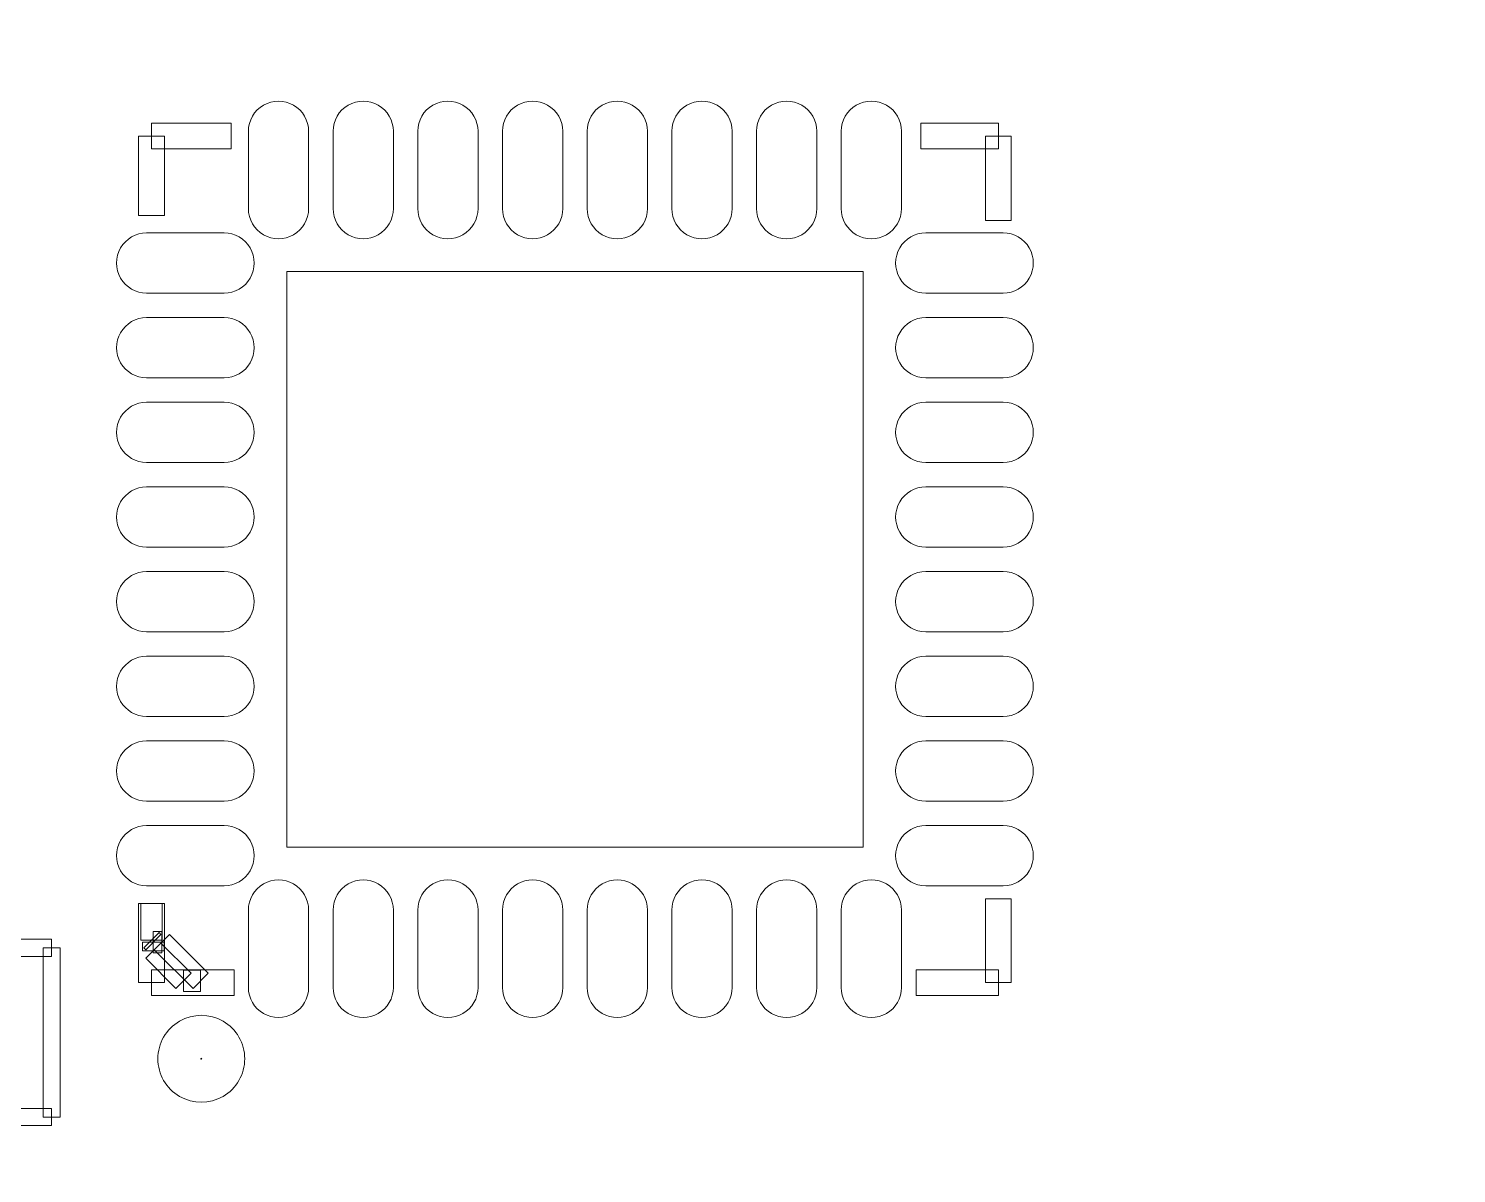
# Model space of a CAD drawing. Header units: millimetres. Extents: x -62 to 58, y -47 to 48.
# Drawn here: x 14.94 to 23.37, y 3.84 to 10.6 of the extents above; entities that cross this region are included whole.
import ezdxf

# ---------------------------------------------------------------- set-up
doc = ezdxf.new("R2010")
doc.units = ezdxf.units.MM
doc.header["$MEASUREMENT"] = 0
for name, color, linetype in [('BG_OUTLINE', 7, 'Continuous'), ('PG_SILKSCREEN_TOP', 7, 'Continuous'), ('PIN_SOLDERMASK_TOP', 7, 'Continuous')]:
    doc.layers.add(name, color=color, linetype=linetype)

msp = doc.modelspace()

# ---------------------------------------------------------------- linework, layer by layer
at = {"layer": 'BG_OUTLINE', "lineweight": 9}
msp.add_open_spline([(-39.9999, -35.8165), (-39.9999, -35.8165), (-39.9999, 34.1833), (-39.9999, 34.1833), (-39.9999, 34.1833), (-39.9999, 34.1833), (39.9999, 34.1833), (39.9999, 34.1833), (39.9999, 34.1833), (39.9999, 34.1833), (39.9999, -35.8165), (39.9999, -35.8165), (39.9999, -35.8165), (39.9999, -35.8165), (-39.9999, -35.8165), (-39.9999, -35.8165)], degree=3, knots=[0, 0, 0, 0, 0.25, 0.25, 0.25, 0.25, 0.5, 0.5, 0.5, 0.5, 0.75, 0.75, 0.75, 0.75, 1, 1, 1, 1], dxfattribs=at)
at = {"layer": 'PG_SILKSCREEN_TOP', "lineweight": 9}
for points, knots in [([(16.1304, 10.0438), (16.1304, 10.0438), (16.1304, 9.8914), (16.1304, 9.8914), (16.1304, 9.8914), (16.1304, 9.8914), (15.6609, 9.8914), (15.6609, 9.8914), (15.6609, 9.8914), (15.6609, 9.8914), (15.6609, 10.0438), (15.6609, 10.0438), (15.6609, 10.0438), (15.6609, 10.0438), (16.1304, 10.0438), (16.1304, 10.0438)], [0, 0, 0, 0, 0.25, 0.25, 0.25, 0.25, 0.5, 0.5, 0.5, 0.5, 0.75, 0.75, 0.75, 0.75, 1, 1, 1, 1]), ([(20.661, 10.0438), (20.661, 10.0438), (20.661, 9.8914), (20.661, 9.8914), (20.661, 9.8914), (20.661, 9.8914), (20.2029, 9.8914), (20.2029, 9.8914), (20.2029, 9.8914), (20.2029, 9.8914), (20.2029, 10.0438), (20.2029, 10.0438), (20.2029, 10.0438), (20.2029, 10.0438), (20.661, 10.0438), (20.661, 10.0438)], [0, 0, 0, 0, 0.25, 0.25, 0.25, 0.25, 0.5, 0.5, 0.5, 0.5, 0.75, 0.75, 0.75, 0.75, 1, 1, 1, 1]), ([(15.5847, 9.9676), (15.5847, 9.9676), (15.7371, 9.9676), (15.7371, 9.9676), (15.7371, 9.9676), (15.7371, 9.9676), (15.7371, 9.4977), (15.7371, 9.4977), (15.7371, 9.4977), (15.7371, 9.4977), (15.5847, 9.4977), (15.5847, 9.4977), (15.5847, 9.4977), (15.5847, 9.4977), (15.5847, 9.9676), (15.5847, 9.9676)], [0, 0, 0, 0, 0.25, 0.25, 0.25, 0.25, 0.5, 0.5, 0.5, 0.5, 0.75, 0.75, 0.75, 0.75, 1, 1, 1, 1]), ([(20.7372, 9.4699), (20.7372, 9.4699), (20.5848, 9.4699), (20.5848, 9.4699), (20.5848, 9.4699), (20.5848, 9.4699), (20.5848, 9.9676), (20.5848, 9.9676), (20.5848, 9.9676), (20.5848, 9.9676), (20.7372, 9.9676), (20.7372, 9.9676), (20.7372, 9.9676), (20.7372, 9.9676), (20.7372, 9.4699), (20.7372, 9.4699)], [0, 0, 0, 0, 0.25, 0.25, 0.25, 0.25, 0.5, 0.5, 0.5, 0.5, 0.75, 0.75, 0.75, 0.75, 1, 1, 1, 1]), ([(15.5847, 5.4348), (15.5847, 5.4348), (15.7371, 5.4348), (15.7371, 5.4348), (15.7371, 5.4348), (15.7371, 5.4348), (15.7371, 4.9675), (15.7371, 4.9675), (15.7371, 4.9675), (15.7371, 4.9675), (15.5847, 4.9675), (15.5847, 4.9675), (15.5847, 4.9675), (15.5847, 4.9675), (15.5847, 5.4348), (15.5847, 5.4348)], [0, 0, 0, 0, 0.25, 0.25, 0.25, 0.25, 0.5, 0.5, 0.5, 0.5, 0.75, 0.75, 0.75, 0.75, 1, 1, 1, 1]), ([(15.7244, 5.2178), (15.7244, 5.2178), (15.5974, 5.2178), (15.5974, 5.2178), (15.5974, 5.2178), (15.5974, 5.2178), (15.5974, 5.4348), (15.5974, 5.4348), (15.5974, 5.4348), (15.5974, 5.4348), (15.7244, 5.4348), (15.7244, 5.4348), (15.7244, 5.4348), (15.7244, 5.4348), (15.7244, 5.2178), (15.7244, 5.2178)], [0, 0, 0, 0, 0.25, 0.25, 0.25, 0.25, 0.5, 0.5, 0.5, 0.5, 0.75, 0.75, 0.75, 0.75, 1, 1, 1, 1]), ([(20.7372, 4.9675), (20.7372, 4.9675), (20.5848, 4.9675), (20.5848, 4.9675), (20.5848, 4.9675), (20.5848, 4.9675), (20.5848, 5.4628), (20.5848, 5.4628), (20.5848, 5.4628), (20.5848, 5.4628), (20.7372, 5.4628), (20.7372, 5.4628), (20.7372, 5.4628), (20.7372, 5.4628), (20.7372, 4.9675), (20.7372, 4.9675)], [0, 0, 0, 0, 0.25, 0.25, 0.25, 0.25, 0.5, 0.5, 0.5, 0.5, 0.75, 0.75, 0.75, 0.75, 1, 1, 1, 1]), ([(15.7167, 5.2519), (15.7167, 5.2519), (15.6268, 5.162), (15.6268, 5.162), (15.6268, 5.162), (15.6268, 5.162), (15.616, 5.1729), (15.616, 5.1729), (15.616, 5.1729), (15.616, 5.1729), (15.7058, 5.2627), (15.7058, 5.2627), (15.7058, 5.2627), (15.7058, 5.2627), (15.7167, 5.2519), (15.7167, 5.2519)], [0, 0, 0, 0, 0.25, 0.25, 0.25, 0.25, 0.5, 0.5, 0.5, 0.5, 0.75, 0.75, 0.75, 0.75, 1, 1, 1, 1]), ([(15.7225, 5.2704), (15.7225, 5.2704), (15.7225, 5.1434), (15.7225, 5.1434), (15.7225, 5.1434), (15.7225, 5.1434), (15.6717, 5.1434), (15.6717, 5.1434), (15.6717, 5.1434), (15.6717, 5.1434), (15.6717, 5.2704), (15.6717, 5.2704), (15.6717, 5.2704), (15.6717, 5.2704), (15.7225, 5.2704), (15.7225, 5.2704)], [0, 0, 0, 0, 0.25, 0.25, 0.25, 0.25, 0.5, 0.5, 0.5, 0.5, 0.75, 0.75, 0.75, 0.75, 1, 1, 1, 1]), ([(15.9961, 5.0233), (15.9961, 5.0233), (15.9062, 4.9334), (15.9062, 4.9334), (15.9062, 4.9334), (15.9062, 4.9334), (15.6776, 5.162), (15.6776, 5.162), (15.6776, 5.162), (15.6776, 5.162), (15.7675, 5.2519), (15.7675, 5.2519), (15.7675, 5.2519), (15.7675, 5.2519), (15.9961, 5.0233), (15.9961, 5.0233)], [0, 0, 0, 0, 0.25, 0.25, 0.25, 0.25, 0.5, 0.5, 0.5, 0.5, 0.75, 0.75, 0.75, 0.75, 1, 1, 1, 1]), ([(13.2748, 5.1226), (13.2748, 5.1226), (13.2748, 5.2242), (13.2748, 5.2242), (13.2748, 5.2242), (13.2748, 5.2242), (15.0715, 5.2242), (15.0715, 5.2242), (15.0715, 5.2242), (15.0715, 5.2242), (15.0715, 5.1226), (15.0715, 5.1226), (15.0715, 5.1226), (15.0715, 5.1226), (13.2748, 5.1226), (13.2748, 5.1226)], [0, 0, 0, 0, 0.25, 0.25, 0.25, 0.25, 0.5, 0.5, 0.5, 0.5, 0.75, 0.75, 0.75, 0.75, 1, 1, 1, 1]), ([(15.0207, 5.1734), (15.0207, 5.1734), (15.1223, 5.1734), (15.1223, 5.1734), (15.1223, 5.1734), (15.1223, 5.1734), (15.1223, 4.1737), (15.1223, 4.1737), (15.1223, 4.1737), (15.1223, 4.1737), (15.0207, 4.1737), (15.0207, 4.1737), (15.0207, 4.1737), (15.0207, 4.1737), (15.0207, 5.1734), (15.0207, 5.1734)], [0, 0, 0, 0, 0.25, 0.25, 0.25, 0.25, 0.5, 0.5, 0.5, 0.5, 0.75, 0.75, 0.75, 0.75, 1, 1, 1, 1]), ([(15.6082, 5.2069), (15.6082, 5.2069), (15.7352, 5.2069), (15.7352, 5.2069), (15.7352, 5.2069), (15.7352, 5.2069), (15.7352, 5.1561), (15.7352, 5.1561), (15.7352, 5.1561), (15.7352, 5.1561), (15.6082, 5.1561), (15.6082, 5.1561), (15.6082, 5.1561), (15.6082, 5.1561), (15.6082, 5.2069), (15.6082, 5.2069)], [0, 0, 0, 0, 0.25, 0.25, 0.25, 0.25, 0.5, 0.5, 0.5, 0.5, 0.75, 0.75, 0.75, 0.75, 1, 1, 1, 1]), ([(15.6268, 5.1112), (15.6268, 5.1112), (15.7167, 5.2011), (15.7167, 5.2011), (15.7167, 5.2011), (15.7167, 5.2011), (15.8945, 5.0233), (15.8945, 5.0233), (15.8945, 5.0233), (15.8945, 5.0233), (15.8046, 4.9334), (15.8046, 4.9334), (15.8046, 4.9334), (15.8046, 4.9334), (15.6268, 5.1112), (15.6268, 5.1112)], [0, 0, 0, 0, 0.25, 0.25, 0.25, 0.25, 0.5, 0.5, 0.5, 0.5, 0.75, 0.75, 0.75, 0.75, 1, 1, 1, 1]), ([(15.6609, 4.8913), (15.6609, 4.8913), (15.6609, 5.0437), (15.6609, 5.0437), (15.6609, 5.0437), (15.6609, 5.0437), (16.1492, 5.0437), (16.1492, 5.0437), (16.1492, 5.0437), (16.1492, 5.0437), (16.1492, 4.8913), (16.1492, 4.8913), (16.1492, 4.8913), (16.1492, 4.8913), (15.6609, 4.8913), (15.6609, 4.8913)], [0, 0, 0, 0, 0.25, 0.25, 0.25, 0.25, 0.5, 0.5, 0.5, 0.5, 0.75, 0.75, 0.75, 0.75, 1, 1, 1, 1]), ([(15.8495, 4.9148), (15.8495, 4.9148), (15.8495, 5.0418), (15.8495, 5.0418), (15.8495, 5.0418), (15.8495, 5.0418), (15.9512, 5.0418), (15.9512, 5.0418), (15.9512, 5.0418), (15.9512, 5.0418), (15.9512, 4.9148), (15.9512, 4.9148), (15.9512, 4.9148), (15.9512, 4.9148), (15.8495, 4.9148), (15.8495, 4.9148)], [0, 0, 0, 0, 0.25, 0.25, 0.25, 0.25, 0.5, 0.5, 0.5, 0.5, 0.75, 0.75, 0.75, 0.75, 1, 1, 1, 1]), ([(20.1749, 4.8913), (20.1749, 4.8913), (20.1749, 5.0437), (20.1749, 5.0437), (20.1749, 5.0437), (20.1749, 5.0437), (20.661, 5.0437), (20.661, 5.0437), (20.661, 5.0437), (20.661, 5.0437), (20.661, 4.8913), (20.661, 4.8913), (20.661, 4.8913), (20.661, 4.8913), (20.1749, 4.8913), (20.1749, 4.8913)], [0, 0, 0, 0, 0.25, 0.25, 0.25, 0.25, 0.5, 0.5, 0.5, 0.5, 0.75, 0.75, 0.75, 0.75, 1, 1, 1, 1]), ([(15.6984, 4.5178), (15.6984, 4.6095), (15.7473, 4.6942), (15.8267, 4.74), (15.8267, 4.74), (15.9061, 4.7858), (16.0039, 4.7858), (16.0832, 4.74), (16.0832, 4.74), (16.1626, 4.6942), (16.2115, 4.6095), (16.2115, 4.5178)], [0, 0, 0, 0, 0.333333, 0.333333, 0.333333, 0.333333, 0.666667, 0.666667, 0.666667, 0.666667, 1, 1, 1, 1]), ([(16.2115, 4.5178), (16.2115, 4.4262), (16.1626, 4.3415), (16.0832, 4.2957), (16.0832, 4.2957), (16.0039, 4.2499), (15.9061, 4.2499), (15.8267, 4.2957), (15.8267, 4.2957), (15.7473, 4.3415), (15.6984, 4.4262), (15.6984, 4.5178)], [0, 0, 0, 0, 0.333333, 0.333333, 0.333333, 0.333333, 0.666667, 0.666667, 0.666667, 0.666667, 1, 1, 1, 1]), ([(15.9575, 4.5178), (15.9575, 4.5187), (15.957, 4.5196), (15.9562, 4.52), (15.9562, 4.52), (15.9554, 4.5205), (15.9545, 4.5205), (15.9537, 4.52), (15.9537, 4.52), (15.9529, 4.5196), (15.9524, 4.5187), (15.9524, 4.5178)], [0, 0, 0, 0, 0.333333, 0.333333, 0.333333, 0.333333, 0.666667, 0.666667, 0.666667, 0.666667, 1, 1, 1, 1]), ([(15.9524, 4.5178), (15.9524, 4.5169), (15.9529, 4.5161), (15.9537, 4.5157), (15.9537, 4.5157), (15.9545, 4.5152), (15.9554, 4.5152), (15.9562, 4.5157), (15.9562, 4.5157), (15.957, 4.5161), (15.9575, 4.5169), (15.9575, 4.5178)], [0, 0, 0, 0, 0.333333, 0.333333, 0.333333, 0.333333, 0.666667, 0.666667, 0.666667, 0.666667, 1, 1, 1, 1]), ([(15.0715, 4.2245), (15.0715, 4.2245), (15.0715, 4.1229), (15.0715, 4.1229), (15.0715, 4.1229), (15.0715, 4.1229), (13.2748, 4.1229), (13.2748, 4.1229), (13.2748, 4.1229), (13.2748, 4.1229), (13.2748, 4.2245), (13.2748, 4.2245), (13.2748, 4.2245), (13.2748, 4.2245), (15.0715, 4.2245), (15.0715, 4.2245)], [0, 0, 0, 0, 0.25, 0.25, 0.25, 0.25, 0.5, 0.5, 0.5, 0.5, 0.75, 0.75, 0.75, 0.75, 1, 1, 1, 1])]:
    msp.add_open_spline(points, degree=3, knots=knots, dxfattribs=at)
at = {"layer": 'PIN_SOLDERMASK_TOP', "lineweight": 9}
for points, knots in [([(16.5886, 9.9961), (16.5886, 9.9961), (16.5886, 9.5389), (16.5886, 9.5389), (16.5886, 9.5389), (16.5886, 9.4754), (16.5548, 9.4167), (16.4997, 9.385), (16.4997, 9.385), (16.4447, 9.3532), (16.377, 9.3532), (16.3219, 9.385), (16.3219, 9.385), (16.2669, 9.4167), (16.233, 9.4754), (16.233, 9.5389), (16.233, 9.5389), (16.233, 9.5389), (16.233, 9.9961), (16.233, 9.9961), (16.233, 9.9961), (16.233, 10.0597), (16.2669, 10.1184), (16.3219, 10.1501), (16.3219, 10.1501), (16.377, 10.1819), (16.4447, 10.1819), (16.4997, 10.1501), (16.4997, 10.1501), (16.5548, 10.1184), (16.5886, 10.0597), (16.5886, 9.9961)], [0, 0, 0, 0, 0.125, 0.125, 0.125, 0.125, 0.25, 0.25, 0.25, 0.25, 0.375, 0.375, 0.375, 0.375, 0.5, 0.5, 0.5, 0.5, 0.625, 0.625, 0.625, 0.625, 0.75, 0.75, 0.75, 0.75, 0.875, 0.875, 0.875, 0.875, 1, 1, 1, 1]), ([(17.0888, 9.9961), (17.0888, 9.9961), (17.0888, 9.5389), (17.0888, 9.5389), (17.0888, 9.5389), (17.0888, 9.4754), (17.055, 9.4167), (16.9999, 9.385), (16.9999, 9.385), (16.9449, 9.3532), (16.8772, 9.3532), (16.8221, 9.385), (16.8221, 9.385), (16.7671, 9.4167), (16.7332, 9.4754), (16.7332, 9.5389), (16.7332, 9.5389), (16.7332, 9.5389), (16.7332, 9.9961), (16.7332, 9.9961), (16.7332, 9.9961), (16.7332, 10.0597), (16.7671, 10.1184), (16.8221, 10.1501), (16.8221, 10.1501), (16.8772, 10.1819), (16.9449, 10.1819), (16.9999, 10.1501), (16.9999, 10.1501), (17.055, 10.1184), (17.0888, 10.0597), (17.0888, 9.9961)], [0, 0, 0, 0, 0.125, 0.125, 0.125, 0.125, 0.25, 0.25, 0.25, 0.25, 0.375, 0.375, 0.375, 0.375, 0.5, 0.5, 0.5, 0.5, 0.625, 0.625, 0.625, 0.625, 0.75, 0.75, 0.75, 0.75, 0.875, 0.875, 0.875, 0.875, 1, 1, 1, 1]), ([(17.5887, 9.9961), (17.5887, 9.9961), (17.5887, 9.5389), (17.5887, 9.5389), (17.5887, 9.5389), (17.5887, 9.4754), (17.5548, 9.4167), (17.4998, 9.385), (17.4998, 9.385), (17.4448, 9.3532), (17.377, 9.3532), (17.322, 9.385), (17.322, 9.385), (17.267, 9.4167), (17.2331, 9.4754), (17.2331, 9.5389), (17.2331, 9.5389), (17.2331, 9.5389), (17.2331, 9.9961), (17.2331, 9.9961), (17.2331, 9.9961), (17.2331, 10.0597), (17.267, 10.1184), (17.322, 10.1501), (17.322, 10.1501), (17.377, 10.1819), (17.4448, 10.1819), (17.4998, 10.1501), (17.4998, 10.1501), (17.5548, 10.1184), (17.5887, 10.0597), (17.5887, 9.9961)], [0, 0, 0, 0, 0.125, 0.125, 0.125, 0.125, 0.25, 0.25, 0.25, 0.25, 0.375, 0.375, 0.375, 0.375, 0.5, 0.5, 0.5, 0.5, 0.625, 0.625, 0.625, 0.625, 0.75, 0.75, 0.75, 0.75, 0.875, 0.875, 0.875, 0.875, 1, 1, 1, 1]), ([(18.0888, 9.9961), (18.0888, 9.9961), (18.0888, 9.5389), (18.0888, 9.5389), (18.0888, 9.5389), (18.0888, 9.4754), (18.055, 9.4167), (17.9999, 9.385), (17.9999, 9.385), (17.9449, 9.3532), (17.8772, 9.3532), (17.8221, 9.385), (17.8221, 9.385), (17.7671, 9.4167), (17.7332, 9.4754), (17.7332, 9.5389), (17.7332, 9.5389), (17.7332, 9.5389), (17.7332, 9.9961), (17.7332, 9.9961), (17.7332, 9.9961), (17.7332, 10.0597), (17.7671, 10.1184), (17.8221, 10.1501), (17.8221, 10.1501), (17.8772, 10.1819), (17.9449, 10.1819), (17.9999, 10.1501), (17.9999, 10.1501), (18.055, 10.1184), (18.0888, 10.0597), (18.0888, 9.9961)], [0, 0, 0, 0, 0.125, 0.125, 0.125, 0.125, 0.25, 0.25, 0.25, 0.25, 0.375, 0.375, 0.375, 0.375, 0.5, 0.5, 0.5, 0.5, 0.625, 0.625, 0.625, 0.625, 0.75, 0.75, 0.75, 0.75, 0.875, 0.875, 0.875, 0.875, 1, 1, 1, 1]), ([(18.5887, 9.9961), (18.5887, 9.9961), (18.5887, 9.5389), (18.5887, 9.5389), (18.5887, 9.5389), (18.5887, 9.4754), (18.5548, 9.4167), (18.4998, 9.385), (18.4998, 9.385), (18.4447, 9.3532), (18.377, 9.3532), (18.322, 9.385), (18.322, 9.385), (18.2669, 9.4167), (18.2331, 9.4754), (18.2331, 9.5389), (18.2331, 9.5389), (18.2331, 9.5389), (18.2331, 9.9961), (18.2331, 9.9961), (18.2331, 9.9961), (18.2331, 10.0597), (18.2669, 10.1184), (18.322, 10.1501), (18.322, 10.1501), (18.377, 10.1819), (18.4447, 10.1819), (18.4998, 10.1501), (18.4998, 10.1501), (18.5548, 10.1184), (18.5887, 10.0597), (18.5887, 9.9961)], [0, 0, 0, 0, 0.125, 0.125, 0.125, 0.125, 0.25, 0.25, 0.25, 0.25, 0.375, 0.375, 0.375, 0.375, 0.5, 0.5, 0.5, 0.5, 0.625, 0.625, 0.625, 0.625, 0.75, 0.75, 0.75, 0.75, 0.875, 0.875, 0.875, 0.875, 1, 1, 1, 1]), ([(19.0888, 9.9961), (19.0888, 9.9961), (19.0888, 9.5389), (19.0888, 9.5389), (19.0888, 9.5389), (19.0888, 9.4754), (19.0549, 9.4167), (18.9999, 9.385), (18.9999, 9.385), (18.9449, 9.3532), (18.8771, 9.3532), (18.8221, 9.385), (18.8221, 9.385), (18.7671, 9.4167), (18.7332, 9.4754), (18.7332, 9.5389), (18.7332, 9.5389), (18.7332, 9.5389), (18.7332, 9.9961), (18.7332, 9.9961), (18.7332, 9.9961), (18.7332, 10.0597), (18.7671, 10.1184), (18.8221, 10.1501), (18.8221, 10.1501), (18.8771, 10.1819), (18.9449, 10.1819), (18.9999, 10.1501), (18.9999, 10.1501), (19.0549, 10.1184), (19.0888, 10.0597), (19.0888, 9.9961)], [0, 0, 0, 0, 0.125, 0.125, 0.125, 0.125, 0.25, 0.25, 0.25, 0.25, 0.375, 0.375, 0.375, 0.375, 0.5, 0.5, 0.5, 0.5, 0.625, 0.625, 0.625, 0.625, 0.75, 0.75, 0.75, 0.75, 0.875, 0.875, 0.875, 0.875, 1, 1, 1, 1]), ([(19.5887, 9.9961), (19.5887, 9.9961), (19.5887, 9.5389), (19.5887, 9.5389), (19.5887, 9.5389), (19.5887, 9.4754), (19.5548, 9.4167), (19.4998, 9.385), (19.4998, 9.385), (19.4447, 9.3532), (19.377, 9.3532), (19.322, 9.385), (19.322, 9.385), (19.2669, 9.4167), (19.2331, 9.4754), (19.2331, 9.5389), (19.2331, 9.5389), (19.2331, 9.5389), (19.2331, 9.9961), (19.2331, 9.9961), (19.2331, 9.9961), (19.2331, 10.0597), (19.2669, 10.1184), (19.322, 10.1501), (19.322, 10.1501), (19.377, 10.1819), (19.4447, 10.1819), (19.4998, 10.1501), (19.4998, 10.1501), (19.5548, 10.1184), (19.5887, 10.0597), (19.5887, 9.9961)], [0, 0, 0, 0, 0.125, 0.125, 0.125, 0.125, 0.25, 0.25, 0.25, 0.25, 0.375, 0.375, 0.375, 0.375, 0.5, 0.5, 0.5, 0.5, 0.625, 0.625, 0.625, 0.625, 0.75, 0.75, 0.75, 0.75, 0.875, 0.875, 0.875, 0.875, 1, 1, 1, 1]), ([(20.0889, 9.9961), (20.0889, 9.9961), (20.0889, 9.5389), (20.0889, 9.5389), (20.0889, 9.5389), (20.0889, 9.4754), (20.055, 9.4167), (20, 9.385), (20, 9.385), (19.9449, 9.3532), (19.8772, 9.3532), (19.8222, 9.385), (19.8222, 9.385), (19.7671, 9.4167), (19.7333, 9.4754), (19.7333, 9.5389), (19.7333, 9.5389), (19.7333, 9.5389), (19.7333, 9.9961), (19.7333, 9.9961), (19.7333, 9.9961), (19.7333, 10.0597), (19.7671, 10.1184), (19.8222, 10.1501), (19.8222, 10.1501), (19.8772, 10.1819), (19.9449, 10.1819), (20, 10.1501), (20, 10.1501), (20.055, 10.1184), (20.0889, 10.0597), (20.0889, 9.9961)], [0, 0, 0, 0, 0.125, 0.125, 0.125, 0.125, 0.25, 0.25, 0.25, 0.25, 0.375, 0.375, 0.375, 0.375, 0.5, 0.5, 0.5, 0.5, 0.625, 0.625, 0.625, 0.625, 0.75, 0.75, 0.75, 0.75, 0.875, 0.875, 0.875, 0.875, 1, 1, 1, 1]), ([(15.6324, 9.3955), (15.6324, 9.3955), (16.0896, 9.3955), (16.0896, 9.3955), (16.0896, 9.3955), (16.1531, 9.3955), (16.2118, 9.3616), (16.2435, 9.3066), (16.2435, 9.3066), (16.2753, 9.2515), (16.2753, 9.1838), (16.2435, 9.1288), (16.2435, 9.1288), (16.2118, 9.0737), (16.1531, 9.0399), (16.0896, 9.0399), (16.0896, 9.0399), (16.0896, 9.0399), (15.6324, 9.0399), (15.6324, 9.0399), (15.6324, 9.0399), (15.5688, 9.0399), (15.5101, 9.0737), (15.4784, 9.1288), (15.4784, 9.1288), (15.4466, 9.1838), (15.4466, 9.2515), (15.4784, 9.3066), (15.4784, 9.3066), (15.5101, 9.3616), (15.5688, 9.3955), (15.6324, 9.3955)], [0, 0, 0, 0, 0.125, 0.125, 0.125, 0.125, 0.25, 0.25, 0.25, 0.25, 0.375, 0.375, 0.375, 0.375, 0.5, 0.5, 0.5, 0.5, 0.625, 0.625, 0.625, 0.625, 0.75, 0.75, 0.75, 0.75, 0.875, 0.875, 0.875, 0.875, 1, 1, 1, 1]), ([(20.2323, 9.3955), (20.2323, 9.3955), (20.6895, 9.3955), (20.6895, 9.3955), (20.6895, 9.3955), (20.7531, 9.3955), (20.8118, 9.3616), (20.8435, 9.3066), (20.8435, 9.3066), (20.8753, 9.2515), (20.8753, 9.1838), (20.8435, 9.1288), (20.8435, 9.1288), (20.8118, 9.0737), (20.7531, 9.0399), (20.6895, 9.0399), (20.6895, 9.0399), (20.6895, 9.0399), (20.2323, 9.0399), (20.2323, 9.0399), (20.2323, 9.0399), (20.1688, 9.0399), (20.1101, 9.0737), (20.0784, 9.1288), (20.0784, 9.1288), (20.0466, 9.1838), (20.0466, 9.2515), (20.0784, 9.3066), (20.0784, 9.3066), (20.1101, 9.3616), (20.1688, 9.3955), (20.2323, 9.3955)], [0, 0, 0, 0, 0.125, 0.125, 0.125, 0.125, 0.25, 0.25, 0.25, 0.25, 0.375, 0.375, 0.375, 0.375, 0.5, 0.5, 0.5, 0.5, 0.625, 0.625, 0.625, 0.625, 0.75, 0.75, 0.75, 0.75, 0.875, 0.875, 0.875, 0.875, 1, 1, 1, 1]), ([(19.8618, 5.7667), (19.8618, 5.7667), (16.4601, 5.7667), (16.4601, 5.7667), (16.4601, 5.7667), (16.4601, 5.7667), (16.4601, 9.1684), (16.4601, 9.1684), (16.4601, 9.1684), (16.4601, 9.1684), (19.8618, 9.1684), (19.8618, 9.1684), (19.8618, 9.1684), (19.8618, 9.1684), (19.8618, 5.7667), (19.8618, 5.7667)], [0, 0, 0, 0, 0.25, 0.25, 0.25, 0.25, 0.5, 0.5, 0.5, 0.5, 0.75, 0.75, 0.75, 0.75, 1, 1, 1, 1]), ([(15.6324, 8.8953), (15.6324, 8.8953), (16.0896, 8.8953), (16.0896, 8.8953), (16.0896, 8.8953), (16.1531, 8.8953), (16.2118, 8.8614), (16.2435, 8.8064), (16.2435, 8.8064), (16.2753, 8.7513), (16.2753, 8.6836), (16.2435, 8.6286), (16.2435, 8.6286), (16.2118, 8.5735), (16.1531, 8.5397), (16.0896, 8.5397), (16.0896, 8.5397), (16.0896, 8.5397), (15.6324, 8.5397), (15.6324, 8.5397), (15.6324, 8.5397), (15.5688, 8.5397), (15.5101, 8.5735), (15.4784, 8.6286), (15.4784, 8.6286), (15.4466, 8.6836), (15.4466, 8.7513), (15.4784, 8.8064), (15.4784, 8.8064), (15.5101, 8.8614), (15.5688, 8.8953), (15.6324, 8.8953)], [0, 0, 0, 0, 0.125, 0.125, 0.125, 0.125, 0.25, 0.25, 0.25, 0.25, 0.375, 0.375, 0.375, 0.375, 0.5, 0.5, 0.5, 0.5, 0.625, 0.625, 0.625, 0.625, 0.75, 0.75, 0.75, 0.75, 0.875, 0.875, 0.875, 0.875, 1, 1, 1, 1]), ([(20.2323, 8.8953), (20.2323, 8.8953), (20.6895, 8.8953), (20.6895, 8.8953), (20.6895, 8.8953), (20.7531, 8.8953), (20.8118, 8.8614), (20.8435, 8.8064), (20.8435, 8.8064), (20.8753, 8.7513), (20.8753, 8.6836), (20.8435, 8.6286), (20.8435, 8.6286), (20.8118, 8.5735), (20.7531, 8.5397), (20.6895, 8.5397), (20.6895, 8.5397), (20.6895, 8.5397), (20.2323, 8.5397), (20.2323, 8.5397), (20.2323, 8.5397), (20.1688, 8.5397), (20.1101, 8.5735), (20.0784, 8.6286), (20.0784, 8.6286), (20.0466, 8.6836), (20.0466, 8.7513), (20.0784, 8.8064), (20.0784, 8.8064), (20.1101, 8.8614), (20.1688, 8.8953), (20.2323, 8.8953)], [0, 0, 0, 0, 0.125, 0.125, 0.125, 0.125, 0.25, 0.25, 0.25, 0.25, 0.375, 0.375, 0.375, 0.375, 0.5, 0.5, 0.5, 0.5, 0.625, 0.625, 0.625, 0.625, 0.75, 0.75, 0.75, 0.75, 0.875, 0.875, 0.875, 0.875, 1, 1, 1, 1]), ([(15.6324, 8.3954), (15.6324, 8.3954), (16.0896, 8.3954), (16.0896, 8.3954), (16.0896, 8.3954), (16.1531, 8.3954), (16.2118, 8.3615), (16.2435, 8.3065), (16.2435, 8.3065), (16.2753, 8.2515), (16.2753, 8.1837), (16.2435, 8.1287), (16.2435, 8.1287), (16.2118, 8.0737), (16.1531, 8.0398), (16.0896, 8.0398), (16.0896, 8.0398), (16.0896, 8.0398), (15.6324, 8.0398), (15.6324, 8.0398), (15.6324, 8.0398), (15.5688, 8.0398), (15.5101, 8.0737), (15.4784, 8.1287), (15.4784, 8.1287), (15.4466, 8.1837), (15.4466, 8.2515), (15.4784, 8.3065), (15.4784, 8.3065), (15.5101, 8.3615), (15.5688, 8.3954), (15.6324, 8.3954)], [0, 0, 0, 0, 0.125, 0.125, 0.125, 0.125, 0.25, 0.25, 0.25, 0.25, 0.375, 0.375, 0.375, 0.375, 0.5, 0.5, 0.5, 0.5, 0.625, 0.625, 0.625, 0.625, 0.75, 0.75, 0.75, 0.75, 0.875, 0.875, 0.875, 0.875, 1, 1, 1, 1]), ([(20.2323, 8.3954), (20.2323, 8.3954), (20.6895, 8.3954), (20.6895, 8.3954), (20.6895, 8.3954), (20.7531, 8.3954), (20.8118, 8.3615), (20.8435, 8.3065), (20.8435, 8.3065), (20.8753, 8.2515), (20.8753, 8.1837), (20.8435, 8.1287), (20.8435, 8.1287), (20.8118, 8.0737), (20.7531, 8.0398), (20.6895, 8.0398), (20.6895, 8.0398), (20.6895, 8.0398), (20.2323, 8.0398), (20.2323, 8.0398), (20.2323, 8.0398), (20.1688, 8.0398), (20.1101, 8.0737), (20.0784, 8.1287), (20.0784, 8.1287), (20.0466, 8.1837), (20.0466, 8.2515), (20.0784, 8.3065), (20.0784, 8.3065), (20.1101, 8.3615), (20.1688, 8.3954), (20.2323, 8.3954)], [0, 0, 0, 0, 0.125, 0.125, 0.125, 0.125, 0.25, 0.25, 0.25, 0.25, 0.375, 0.375, 0.375, 0.375, 0.5, 0.5, 0.5, 0.5, 0.625, 0.625, 0.625, 0.625, 0.75, 0.75, 0.75, 0.75, 0.875, 0.875, 0.875, 0.875, 1, 1, 1, 1]), ([(15.6324, 7.8953), (15.6324, 7.8953), (16.0896, 7.8953), (16.0896, 7.8953), (16.0896, 7.8953), (16.1531, 7.8953), (16.2118, 7.8614), (16.2435, 7.8064), (16.2435, 7.8064), (16.2753, 7.7513), (16.2753, 7.6836), (16.2435, 7.6286), (16.2435, 7.6286), (16.2118, 7.5735), (16.1531, 7.5397), (16.0896, 7.5397), (16.0896, 7.5397), (16.0896, 7.5397), (15.6324, 7.5397), (15.6324, 7.5397), (15.6324, 7.5397), (15.5688, 7.5397), (15.5101, 7.5735), (15.4784, 7.6286), (15.4784, 7.6286), (15.4466, 7.6836), (15.4466, 7.7513), (15.4784, 7.8064), (15.4784, 7.8064), (15.5101, 7.8614), (15.5688, 7.8953), (15.6324, 7.8953)], [0, 0, 0, 0, 0.125, 0.125, 0.125, 0.125, 0.25, 0.25, 0.25, 0.25, 0.375, 0.375, 0.375, 0.375, 0.5, 0.5, 0.5, 0.5, 0.625, 0.625, 0.625, 0.625, 0.75, 0.75, 0.75, 0.75, 0.875, 0.875, 0.875, 0.875, 1, 1, 1, 1]), ([(20.2323, 7.8953), (20.2323, 7.8953), (20.6895, 7.8953), (20.6895, 7.8953), (20.6895, 7.8953), (20.7531, 7.8953), (20.8118, 7.8614), (20.8435, 7.8064), (20.8435, 7.8064), (20.8753, 7.7513), (20.8753, 7.6836), (20.8435, 7.6286), (20.8435, 7.6286), (20.8118, 7.5735), (20.7531, 7.5397), (20.6895, 7.5397), (20.6895, 7.5397), (20.6895, 7.5397), (20.2323, 7.5397), (20.2323, 7.5397), (20.2323, 7.5397), (20.1688, 7.5397), (20.1101, 7.5735), (20.0784, 7.6286), (20.0784, 7.6286), (20.0466, 7.6836), (20.0466, 7.7513), (20.0784, 7.8064), (20.0784, 7.8064), (20.1101, 7.8614), (20.1688, 7.8953), (20.2323, 7.8953)], [0, 0, 0, 0, 0.125, 0.125, 0.125, 0.125, 0.25, 0.25, 0.25, 0.25, 0.375, 0.375, 0.375, 0.375, 0.5, 0.5, 0.5, 0.5, 0.625, 0.625, 0.625, 0.625, 0.75, 0.75, 0.75, 0.75, 0.875, 0.875, 0.875, 0.875, 1, 1, 1, 1]), ([(15.6324, 7.3954), (15.6324, 7.3954), (16.0896, 7.3954), (16.0896, 7.3954), (16.0896, 7.3954), (16.1531, 7.3954), (16.2118, 7.3616), (16.2435, 7.3065), (16.2435, 7.3065), (16.2753, 7.2515), (16.2753, 7.1838), (16.2435, 7.1287), (16.2435, 7.1287), (16.2118, 7.0737), (16.1531, 7.0398), (16.0896, 7.0398), (16.0896, 7.0398), (16.0896, 7.0398), (15.6324, 7.0398), (15.6324, 7.0398), (15.6324, 7.0398), (15.5688, 7.0398), (15.5101, 7.0737), (15.4784, 7.1287), (15.4784, 7.1287), (15.4466, 7.1838), (15.4466, 7.2515), (15.4784, 7.3065), (15.4784, 7.3065), (15.5101, 7.3616), (15.5688, 7.3954), (15.6324, 7.3954)], [0, 0, 0, 0, 0.125, 0.125, 0.125, 0.125, 0.25, 0.25, 0.25, 0.25, 0.375, 0.375, 0.375, 0.375, 0.5, 0.5, 0.5, 0.5, 0.625, 0.625, 0.625, 0.625, 0.75, 0.75, 0.75, 0.75, 0.875, 0.875, 0.875, 0.875, 1, 1, 1, 1]), ([(20.2323, 7.3954), (20.2323, 7.3954), (20.6895, 7.3954), (20.6895, 7.3954), (20.6895, 7.3954), (20.7531, 7.3954), (20.8118, 7.3616), (20.8435, 7.3065), (20.8435, 7.3065), (20.8753, 7.2515), (20.8753, 7.1838), (20.8435, 7.1287), (20.8435, 7.1287), (20.8118, 7.0737), (20.7531, 7.0398), (20.6895, 7.0398), (20.6895, 7.0398), (20.6895, 7.0398), (20.2323, 7.0398), (20.2323, 7.0398), (20.2323, 7.0398), (20.1688, 7.0398), (20.1101, 7.0737), (20.0784, 7.1287), (20.0784, 7.1287), (20.0466, 7.1838), (20.0466, 7.2515), (20.0784, 7.3065), (20.0784, 7.3065), (20.1101, 7.3616), (20.1688, 7.3954), (20.2323, 7.3954)], [0, 0, 0, 0, 0.125, 0.125, 0.125, 0.125, 0.25, 0.25, 0.25, 0.25, 0.375, 0.375, 0.375, 0.375, 0.5, 0.5, 0.5, 0.5, 0.625, 0.625, 0.625, 0.625, 0.75, 0.75, 0.75, 0.75, 0.875, 0.875, 0.875, 0.875, 1, 1, 1, 1]), ([(15.6324, 6.8953), (15.6324, 6.8953), (16.0896, 6.8953), (16.0896, 6.8953), (16.0896, 6.8953), (16.1531, 6.8953), (16.2118, 6.8614), (16.2435, 6.8064), (16.2435, 6.8064), (16.2753, 6.7514), (16.2753, 6.6836), (16.2435, 6.6286), (16.2435, 6.6286), (16.2118, 6.5736), (16.1531, 6.5397), (16.0896, 6.5397), (16.0896, 6.5397), (16.0896, 6.5397), (15.6324, 6.5397), (15.6324, 6.5397), (15.6324, 6.5397), (15.5688, 6.5397), (15.5101, 6.5736), (15.4784, 6.6286), (15.4784, 6.6286), (15.4466, 6.6836), (15.4466, 6.7514), (15.4784, 6.8064), (15.4784, 6.8064), (15.5101, 6.8614), (15.5688, 6.8953), (15.6324, 6.8953)], [0, 0, 0, 0, 0.125, 0.125, 0.125, 0.125, 0.25, 0.25, 0.25, 0.25, 0.375, 0.375, 0.375, 0.375, 0.5, 0.5, 0.5, 0.5, 0.625, 0.625, 0.625, 0.625, 0.75, 0.75, 0.75, 0.75, 0.875, 0.875, 0.875, 0.875, 1, 1, 1, 1]), ([(20.2323, 6.8953), (20.2323, 6.8953), (20.6895, 6.8953), (20.6895, 6.8953), (20.6895, 6.8953), (20.7531, 6.8953), (20.8118, 6.8614), (20.8435, 6.8064), (20.8435, 6.8064), (20.8753, 6.7514), (20.8753, 6.6836), (20.8435, 6.6286), (20.8435, 6.6286), (20.8118, 6.5736), (20.7531, 6.5397), (20.6895, 6.5397), (20.6895, 6.5397), (20.6895, 6.5397), (20.2323, 6.5397), (20.2323, 6.5397), (20.2323, 6.5397), (20.1688, 6.5397), (20.1101, 6.5736), (20.0784, 6.6286), (20.0784, 6.6286), (20.0466, 6.6836), (20.0466, 6.7514), (20.0784, 6.8064), (20.0784, 6.8064), (20.1101, 6.8614), (20.1688, 6.8953), (20.2323, 6.8953)], [0, 0, 0, 0, 0.125, 0.125, 0.125, 0.125, 0.25, 0.25, 0.25, 0.25, 0.375, 0.375, 0.375, 0.375, 0.5, 0.5, 0.5, 0.5, 0.625, 0.625, 0.625, 0.625, 0.75, 0.75, 0.75, 0.75, 0.875, 0.875, 0.875, 0.875, 1, 1, 1, 1]), ([(15.6324, 6.3954), (15.6324, 6.3954), (16.0896, 6.3954), (16.0896, 6.3954), (16.0896, 6.3954), (16.1531, 6.3954), (16.2118, 6.3616), (16.2435, 6.3065), (16.2435, 6.3065), (16.2753, 6.2515), (16.2753, 6.1838), (16.2435, 6.1287), (16.2435, 6.1287), (16.2118, 6.0737), (16.1531, 6.0398), (16.0896, 6.0398), (16.0896, 6.0398), (16.0896, 6.0398), (15.6324, 6.0398), (15.6324, 6.0398), (15.6324, 6.0398), (15.5688, 6.0398), (15.5101, 6.0737), (15.4784, 6.1287), (15.4784, 6.1287), (15.4466, 6.1838), (15.4466, 6.2515), (15.4784, 6.3065), (15.4784, 6.3065), (15.5101, 6.3616), (15.5688, 6.3954), (15.6324, 6.3954)], [0, 0, 0, 0, 0.125, 0.125, 0.125, 0.125, 0.25, 0.25, 0.25, 0.25, 0.375, 0.375, 0.375, 0.375, 0.5, 0.5, 0.5, 0.5, 0.625, 0.625, 0.625, 0.625, 0.75, 0.75, 0.75, 0.75, 0.875, 0.875, 0.875, 0.875, 1, 1, 1, 1]), ([(20.2323, 6.3954), (20.2323, 6.3954), (20.6895, 6.3954), (20.6895, 6.3954), (20.6895, 6.3954), (20.7531, 6.3954), (20.8118, 6.3616), (20.8435, 6.3065), (20.8435, 6.3065), (20.8753, 6.2515), (20.8753, 6.1838), (20.8435, 6.1287), (20.8435, 6.1287), (20.8118, 6.0737), (20.7531, 6.0398), (20.6895, 6.0398), (20.6895, 6.0398), (20.6895, 6.0398), (20.2323, 6.0398), (20.2323, 6.0398), (20.2323, 6.0398), (20.1688, 6.0398), (20.1101, 6.0737), (20.0784, 6.1287), (20.0784, 6.1287), (20.0466, 6.1838), (20.0466, 6.2515), (20.0784, 6.3065), (20.0784, 6.3065), (20.1101, 6.3616), (20.1688, 6.3954), (20.2323, 6.3954)], [0, 0, 0, 0, 0.125, 0.125, 0.125, 0.125, 0.25, 0.25, 0.25, 0.25, 0.375, 0.375, 0.375, 0.375, 0.5, 0.5, 0.5, 0.5, 0.625, 0.625, 0.625, 0.625, 0.75, 0.75, 0.75, 0.75, 0.875, 0.875, 0.875, 0.875, 1, 1, 1, 1]), ([(15.6324, 5.8952), (15.6324, 5.8952), (16.0896, 5.8952), (16.0896, 5.8952), (16.0896, 5.8952), (16.1531, 5.8952), (16.2118, 5.8614), (16.2435, 5.8063), (16.2435, 5.8063), (16.2753, 5.7513), (16.2753, 5.6836), (16.2435, 5.6285), (16.2435, 5.6285), (16.2118, 5.5735), (16.1531, 5.5396), (16.0896, 5.5396), (16.0896, 5.5396), (16.0896, 5.5396), (15.6324, 5.5396), (15.6324, 5.5396), (15.6324, 5.5396), (15.5688, 5.5396), (15.5101, 5.5735), (15.4784, 5.6285), (15.4784, 5.6285), (15.4466, 5.6836), (15.4466, 5.7513), (15.4784, 5.8063), (15.4784, 5.8063), (15.5101, 5.8614), (15.5688, 5.8952), (15.6324, 5.8952)], [0, 0, 0, 0, 0.125, 0.125, 0.125, 0.125, 0.25, 0.25, 0.25, 0.25, 0.375, 0.375, 0.375, 0.375, 0.5, 0.5, 0.5, 0.5, 0.625, 0.625, 0.625, 0.625, 0.75, 0.75, 0.75, 0.75, 0.875, 0.875, 0.875, 0.875, 1, 1, 1, 1]), ([(20.2323, 5.8952), (20.2323, 5.8952), (20.6895, 5.8952), (20.6895, 5.8952), (20.6895, 5.8952), (20.7531, 5.8952), (20.8118, 5.8614), (20.8435, 5.8063), (20.8435, 5.8063), (20.8753, 5.7513), (20.8753, 5.6836), (20.8435, 5.6285), (20.8435, 5.6285), (20.8118, 5.5735), (20.7531, 5.5396), (20.6895, 5.5396), (20.6895, 5.5396), (20.6895, 5.5396), (20.2323, 5.5396), (20.2323, 5.5396), (20.2323, 5.5396), (20.1688, 5.5396), (20.1101, 5.5735), (20.0784, 5.6285), (20.0784, 5.6285), (20.0466, 5.6836), (20.0466, 5.7513), (20.0784, 5.8063), (20.0784, 5.8063), (20.1101, 5.8614), (20.1688, 5.8952), (20.2323, 5.8952)], [0, 0, 0, 0, 0.125, 0.125, 0.125, 0.125, 0.25, 0.25, 0.25, 0.25, 0.375, 0.375, 0.375, 0.375, 0.5, 0.5, 0.5, 0.5, 0.625, 0.625, 0.625, 0.625, 0.75, 0.75, 0.75, 0.75, 0.875, 0.875, 0.875, 0.875, 1, 1, 1, 1]), ([(16.5886, 5.3962), (16.5886, 5.3962), (16.5886, 4.939), (16.5886, 4.939), (16.5886, 4.939), (16.5886, 4.8754), (16.5548, 4.8167), (16.4997, 4.785), (16.4997, 4.785), (16.4447, 4.7532), (16.377, 4.7532), (16.3219, 4.785), (16.3219, 4.785), (16.2669, 4.8167), (16.233, 4.8754), (16.233, 4.939), (16.233, 4.939), (16.233, 4.939), (16.233, 5.3962), (16.233, 5.3962), (16.233, 5.3962), (16.233, 5.4597), (16.2669, 5.5184), (16.3219, 5.5501), (16.3219, 5.5501), (16.377, 5.5819), (16.4447, 5.5819), (16.4997, 5.5501), (16.4997, 5.5501), (16.5548, 5.5184), (16.5886, 5.4597), (16.5886, 5.3962)], [0, 0, 0, 0, 0.125, 0.125, 0.125, 0.125, 0.25, 0.25, 0.25, 0.25, 0.375, 0.375, 0.375, 0.375, 0.5, 0.5, 0.5, 0.5, 0.625, 0.625, 0.625, 0.625, 0.75, 0.75, 0.75, 0.75, 0.875, 0.875, 0.875, 0.875, 1, 1, 1, 1]), ([(17.0888, 5.3962), (17.0888, 5.3962), (17.0888, 4.939), (17.0888, 4.939), (17.0888, 4.939), (17.0888, 4.8754), (17.055, 4.8167), (16.9999, 4.785), (16.9999, 4.785), (16.9449, 4.7532), (16.8772, 4.7532), (16.8221, 4.785), (16.8221, 4.785), (16.7671, 4.8167), (16.7332, 4.8754), (16.7332, 4.939), (16.7332, 4.939), (16.7332, 4.939), (16.7332, 5.3962), (16.7332, 5.3962), (16.7332, 5.3962), (16.7332, 5.4597), (16.7671, 5.5184), (16.8221, 5.5501), (16.8221, 5.5501), (16.8772, 5.5819), (16.9449, 5.5819), (16.9999, 5.5501), (16.9999, 5.5501), (17.055, 5.5184), (17.0888, 5.4597), (17.0888, 5.3962)], [0, 0, 0, 0, 0.125, 0.125, 0.125, 0.125, 0.25, 0.25, 0.25, 0.25, 0.375, 0.375, 0.375, 0.375, 0.5, 0.5, 0.5, 0.5, 0.625, 0.625, 0.625, 0.625, 0.75, 0.75, 0.75, 0.75, 0.875, 0.875, 0.875, 0.875, 1, 1, 1, 1]), ([(17.5887, 5.3962), (17.5887, 5.3962), (17.5887, 4.939), (17.5887, 4.939), (17.5887, 4.939), (17.5887, 4.8754), (17.5548, 4.8167), (17.4998, 4.785), (17.4998, 4.785), (17.4448, 4.7532), (17.377, 4.7532), (17.322, 4.785), (17.322, 4.785), (17.267, 4.8167), (17.2331, 4.8754), (17.2331, 4.939), (17.2331, 4.939), (17.2331, 4.939), (17.2331, 5.3962), (17.2331, 5.3962), (17.2331, 5.3962), (17.2331, 5.4597), (17.267, 5.5184), (17.322, 5.5501), (17.322, 5.5501), (17.377, 5.5819), (17.4448, 5.5819), (17.4998, 5.5501), (17.4998, 5.5501), (17.5548, 5.5184), (17.5887, 5.4597), (17.5887, 5.3962)], [0, 0, 0, 0, 0.125, 0.125, 0.125, 0.125, 0.25, 0.25, 0.25, 0.25, 0.375, 0.375, 0.375, 0.375, 0.5, 0.5, 0.5, 0.5, 0.625, 0.625, 0.625, 0.625, 0.75, 0.75, 0.75, 0.75, 0.875, 0.875, 0.875, 0.875, 1, 1, 1, 1]), ([(18.0888, 5.3962), (18.0888, 5.3962), (18.0888, 4.939), (18.0888, 4.939), (18.0888, 4.939), (18.0888, 4.8754), (18.055, 4.8167), (17.9999, 4.785), (17.9999, 4.785), (17.9449, 4.7532), (17.8772, 4.7532), (17.8221, 4.785), (17.8221, 4.785), (17.7671, 4.8167), (17.7332, 4.8754), (17.7332, 4.939), (17.7332, 4.939), (17.7332, 4.939), (17.7332, 5.3962), (17.7332, 5.3962), (17.7332, 5.3962), (17.7332, 5.4597), (17.7671, 5.5184), (17.8221, 5.5501), (17.8221, 5.5501), (17.8772, 5.5819), (17.9449, 5.5819), (17.9999, 5.5501), (17.9999, 5.5501), (18.055, 5.5184), (18.0888, 5.4597), (18.0888, 5.3962)], [0, 0, 0, 0, 0.125, 0.125, 0.125, 0.125, 0.25, 0.25, 0.25, 0.25, 0.375, 0.375, 0.375, 0.375, 0.5, 0.5, 0.5, 0.5, 0.625, 0.625, 0.625, 0.625, 0.75, 0.75, 0.75, 0.75, 0.875, 0.875, 0.875, 0.875, 1, 1, 1, 1]), ([(18.5887, 5.3962), (18.5887, 5.3962), (18.5887, 4.939), (18.5887, 4.939), (18.5887, 4.939), (18.5887, 4.8754), (18.5548, 4.8167), (18.4998, 4.785), (18.4998, 4.785), (18.4447, 4.7532), (18.377, 4.7532), (18.322, 4.785), (18.322, 4.785), (18.2669, 4.8167), (18.2331, 4.8754), (18.2331, 4.939), (18.2331, 4.939), (18.2331, 4.939), (18.2331, 5.3962), (18.2331, 5.3962), (18.2331, 5.3962), (18.2331, 5.4597), (18.2669, 5.5184), (18.322, 5.5501), (18.322, 5.5501), (18.377, 5.5819), (18.4447, 5.5819), (18.4998, 5.5501), (18.4998, 5.5501), (18.5548, 5.5184), (18.5887, 5.4597), (18.5887, 5.3962)], [0, 0, 0, 0, 0.125, 0.125, 0.125, 0.125, 0.25, 0.25, 0.25, 0.25, 0.375, 0.375, 0.375, 0.375, 0.5, 0.5, 0.5, 0.5, 0.625, 0.625, 0.625, 0.625, 0.75, 0.75, 0.75, 0.75, 0.875, 0.875, 0.875, 0.875, 1, 1, 1, 1]), ([(19.0888, 5.3962), (19.0888, 5.3962), (19.0888, 4.939), (19.0888, 4.939), (19.0888, 4.939), (19.0888, 4.8754), (19.0549, 4.8167), (18.9999, 4.785), (18.9999, 4.785), (18.9449, 4.7532), (18.8771, 4.7532), (18.8221, 4.785), (18.8221, 4.785), (18.7671, 4.8167), (18.7332, 4.8754), (18.7332, 4.939), (18.7332, 4.939), (18.7332, 4.939), (18.7332, 5.3962), (18.7332, 5.3962), (18.7332, 5.3962), (18.7332, 5.4597), (18.7671, 5.5184), (18.8221, 5.5501), (18.8221, 5.5501), (18.8771, 5.5819), (18.9449, 5.5819), (18.9999, 5.5501), (18.9999, 5.5501), (19.0549, 5.5184), (19.0888, 5.4597), (19.0888, 5.3962)], [0, 0, 0, 0, 0.125, 0.125, 0.125, 0.125, 0.25, 0.25, 0.25, 0.25, 0.375, 0.375, 0.375, 0.375, 0.5, 0.5, 0.5, 0.5, 0.625, 0.625, 0.625, 0.625, 0.75, 0.75, 0.75, 0.75, 0.875, 0.875, 0.875, 0.875, 1, 1, 1, 1]), ([(19.5887, 5.3962), (19.5887, 5.3962), (19.5887, 4.939), (19.5887, 4.939), (19.5887, 4.939), (19.5887, 4.8754), (19.5548, 4.8167), (19.4998, 4.785), (19.4998, 4.785), (19.4447, 4.7532), (19.377, 4.7532), (19.322, 4.785), (19.322, 4.785), (19.2669, 4.8167), (19.2331, 4.8754), (19.2331, 4.939), (19.2331, 4.939), (19.2331, 4.939), (19.2331, 5.3962), (19.2331, 5.3962), (19.2331, 5.3962), (19.2331, 5.4597), (19.2669, 5.5184), (19.322, 5.5501), (19.322, 5.5501), (19.377, 5.5819), (19.4447, 5.5819), (19.4998, 5.5501), (19.4998, 5.5501), (19.5548, 5.5184), (19.5887, 5.4597), (19.5887, 5.3962)], [0, 0, 0, 0, 0.125, 0.125, 0.125, 0.125, 0.25, 0.25, 0.25, 0.25, 0.375, 0.375, 0.375, 0.375, 0.5, 0.5, 0.5, 0.5, 0.625, 0.625, 0.625, 0.625, 0.75, 0.75, 0.75, 0.75, 0.875, 0.875, 0.875, 0.875, 1, 1, 1, 1]), ([(20.0889, 5.3962), (20.0889, 5.3962), (20.0889, 4.939), (20.0889, 4.939), (20.0889, 4.939), (20.0889, 4.8754), (20.055, 4.8167), (20, 4.785), (20, 4.785), (19.9449, 4.7532), (19.8772, 4.7532), (19.8222, 4.785), (19.8222, 4.785), (19.7671, 4.8167), (19.7333, 4.8754), (19.7333, 4.939), (19.7333, 4.939), (19.7333, 4.939), (19.7333, 5.3962), (19.7333, 5.3962), (19.7333, 5.3962), (19.7333, 5.4597), (19.7671, 5.5184), (19.8222, 5.5501), (19.8222, 5.5501), (19.8772, 5.5819), (19.9449, 5.5819), (20, 5.5501), (20, 5.5501), (20.055, 5.5184), (20.0889, 5.4597), (20.0889, 5.3962)], [0, 0, 0, 0, 0.125, 0.125, 0.125, 0.125, 0.25, 0.25, 0.25, 0.25, 0.375, 0.375, 0.375, 0.375, 0.5, 0.5, 0.5, 0.5, 0.625, 0.625, 0.625, 0.625, 0.75, 0.75, 0.75, 0.75, 0.875, 0.875, 0.875, 0.875, 1, 1, 1, 1])]:
    msp.add_open_spline(points, degree=3, knots=knots, dxfattribs=at)

doc.saveas('drawing.dxf')
